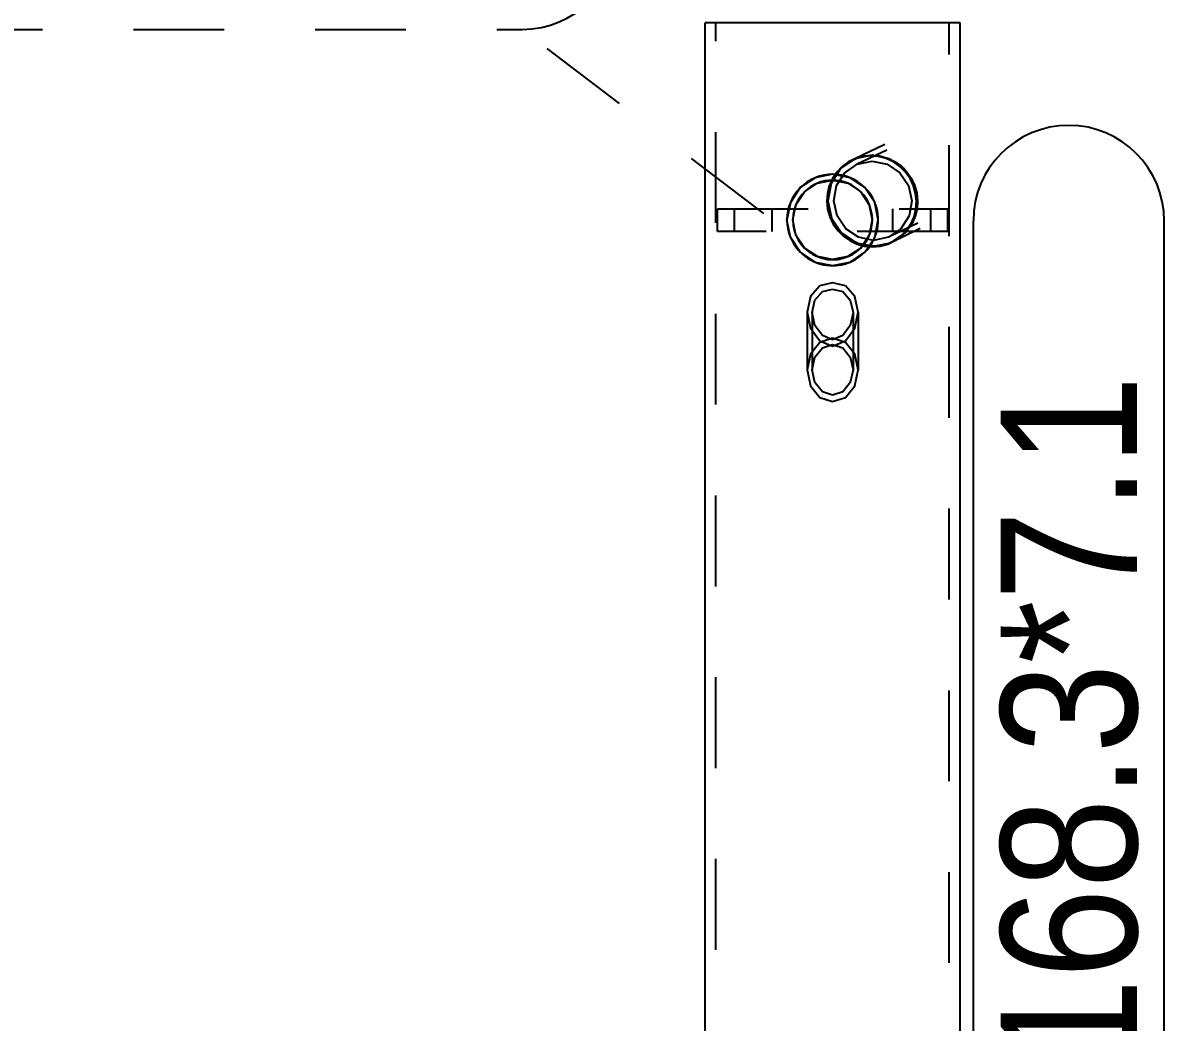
# Model space of a CAD drawing. Header units: millimetres. Extents: x 150000 to 150841, y 150000 to 150594.
# Drawn here: x 150095.5 to 150120.62, y 150481.08 to 150503.07 of the extents above; entities that cross this region are included whole.
import ezdxf

# ---------------------------------------------------------------- set-up
doc = ezdxf.new("R2010")
doc.units = ezdxf.units.MM
doc.linetypes.add('XKITLINE00', pattern=[0])
doc.linetypes.add('XKITLINE02', pattern=[4, 2, -2])
doc.styles.add('ARIAL', font='arial.ttf')

msp = doc.modelspace()

# ---------------------------------------------------------------- linework, layer by layer
at = {"color": 2, "linetype": 'XKITLINE00'}
for p, q in [((150110.515, 150466.671), (150110.515, 150503.075)), ((150116.123, 150503.075), (150110.515, 150503.075)), ((150116.123, 150466.328), (150116.123, 150503.075)), ((150113.038, 150497.285), (150112.832, 150497.05)), ((150113.319, 150497.351), (150113.038, 150497.285)), ((150113.6, 150497.285), (150113.319, 150497.351)), ((150113.805, 150497.05), (150113.6, 150497.285)), ((150112.832, 150497.05), (150112.757, 150496.708)), ((150113.88, 150496.708), (150113.805, 150497.05)), ((150112.757, 150496.708), (150112.757, 150495.435)), ((150113.88, 150496.708), (150113.88, 150495.435)), ((150113.038, 150496.04), (150112.832, 150495.784)), ((150113.319, 150496.134), (150113.038, 150496.04)), ((150113.6, 150496.04), (150113.319, 150496.134)), ((150113.805, 150495.784), (150113.6, 150496.04)), ((150112.832, 150495.784), (150112.757, 150495.435)), ((150112.93, 150495.714), (150113.094, 150495.919)), ((150113.094, 150495.919), (150113.319, 150495.994)), ((150113.319, 150495.994), (150113.543, 150495.919)), ((150113.543, 150495.919), (150113.708, 150495.714)), ((150113.88, 150495.435), (150113.805, 150495.784)), ((150112.87, 150495.435), (150112.93, 150495.714)), ((150113.708, 150495.714), (150113.768, 150495.435)), ((150112.757, 150495.435), (150112.832, 150495.086)), ((150112.93, 150495.156), (150112.87, 150495.435)), ((150113.768, 150495.435), (150113.708, 150495.156)), ((150113.805, 150495.086), (150113.88, 150495.435)), ((150112.832, 150495.086), (150113.038, 150494.831)), ((150113.094, 150494.952), (150112.93, 150495.156)), ((150113.708, 150495.156), (150113.543, 150494.952)), ((150113.6, 150494.831), (150113.805, 150495.086)), ((150113.038, 150494.831), (150113.319, 150494.737)), ((150113.319, 150494.877), (150113.094, 150494.952)), ((150113.543, 150494.952), (150113.319, 150494.877)), ((150113.319, 150494.737), (150113.6, 150494.831))]:
    msp.add_line(p, q, dxfattribs=at)
at = {"color": 7, "linetype": 'XKITLINE02'}
for p, q in [((150110.752, 150466.671), (150110.752, 150503.075)), ((150115.886, 150466.381), (150115.886, 150503.075)), ((150081.929, 150502.931), (150106.486, 150502.931)), ((150111.806, 150498.875), (150106.486, 150502.931)), ((150114.465, 150500.395), (150113.81, 150500.083)), ((150113.81, 150500.083), (150113.494, 150499.866)), ((150113.825, 150500.087), (150113.67, 150500.013)), ((150113.695, 150500.025), (150113.85, 150500.099)), ((150114.186, 150500.159), (150113.81, 150500.083)), ((150113.99, 150500.132), (150113.825, 150500.087)), ((150113.825, 150500.087), (150113.85, 150500.099)), ((150113.85, 150500.099), (150114.015, 150500.144)), ((150114.515, 150500.275), (150113.861, 150499.963)), ((150114.161, 150500.147), (150113.99, 150500.132)), ((150114.015, 150500.144), (150114.186, 150500.159)), ((150114.161, 150500.147), (150114.186, 150500.159)), ((150114.333, 150500.132), (150114.161, 150500.147)), ((150114.565, 150500.083), (150114.186, 150500.159)), ((150114.186, 150500.159), (150114.358, 150500.144)), ((150114.5, 150500.087), (150114.333, 150500.132)), ((150114.358, 150500.144), (150114.525, 150500.099)), ((150114.657, 150500.013), (150114.5, 150500.087)), ((150114.525, 150500.099), (150114.682, 150500.025)), ((150114.889, 150499.866), (150114.565, 150500.083)), ((150113.494, 150499.866), (150113.285, 150499.541)), ((150113.34, 150499.659), (150113.437, 150499.802)), ((150113.531, 150499.913), (150113.411, 150499.79)), ((150113.437, 150499.802), (150113.556, 150499.925)), ((150113.67, 150500.013), (150113.531, 150499.913)), ((150113.556, 150499.925), (150113.695, 150500.025)), ((150113.586, 150499.774), (150113.861, 150499.963)), ((150113.861, 150499.963), (150114.189, 150500.029)), ((150114.189, 150500.029), (150114.518, 150499.963)), ((150114.518, 150499.963), (150114.8, 150499.774)), ((150114.8, 150499.913), (150114.657, 150500.013)), ((150114.682, 150500.025), (150114.825, 150499.925)), ((150114.923, 150499.79), (150114.8, 150499.913)), ((150114.825, 150499.925), (150114.948, 150499.802)), ((150115.109, 150499.541), (150114.889, 150499.866)), ((150114.948, 150499.802), (150115.05, 150499.659)), ((150112.934, 150499.665), (150112.608, 150499.447)), ((150112.7, 150499.355), (150112.984, 150499.544)), ((150113.319, 150499.741), (150112.934, 150499.665)), ((150112.984, 150499.544), (150113.319, 150499.611)), ((150113.285, 150499.541), (150113.217, 150499.158)), ((150113.315, 150499.647), (150113.245, 150499.489)), ((150113.27, 150499.501), (150113.34, 150499.659)), ((150113.411, 150499.79), (150113.315, 150499.647)), ((150113.703, 150499.665), (150113.319, 150499.741)), ((150113.319, 150499.611), (150113.653, 150499.544)), ((150113.404, 150499.492), (150113.586, 150499.774)), ((150113.653, 150499.544), (150113.937, 150499.355)), ((150114.029, 150499.447), (150113.703, 150499.665)), ((150114.8, 150499.774), (150114.991, 150499.492)), ((150115.024, 150499.647), (150114.923, 150499.79)), ((150115.1, 150499.489), (150115.024, 150499.647)), ((150115.05, 150499.659), (150115.125, 150499.501)), ((150115.19, 150499.158), (150115.109, 150499.541)), ((150112.608, 150499.447), (150112.39, 150499.121)), ((150112.511, 150499.071), (150112.7, 150499.355)), ((150113.204, 150499.32), (150113.192, 150499.146)), ((150113.245, 150499.489), (150113.204, 150499.32)), ((150113.217, 150499.158), (150113.229, 150499.332)), ((150113.229, 150499.332), (150113.27, 150499.501)), ((150113.345, 150499.158), (150113.404, 150499.492)), ((150113.937, 150499.355), (150114.127, 150499.071)), ((150114.247, 150499.121), (150114.029, 150499.447)), ((150114.991, 150499.492), (150115.062, 150499.158)), ((150115.147, 150499.32), (150115.1, 150499.489)), ((150115.125, 150499.501), (150115.172, 150499.332)), ((150115.165, 150499.146), (150115.147, 150499.32)), ((150115.172, 150499.332), (150115.19, 150499.158)), ((150112.39, 150499.121), (150112.314, 150498.736)), ((150112.444, 150498.736), (150112.511, 150499.071)), ((150113.192, 150499.146), (150113.217, 150499.158)), ((150113.192, 150499.146), (150113.209, 150498.973)), ((150113.217, 150499.158), (150113.298, 150498.775)), ((150113.235, 150498.985), (150113.217, 150499.158)), ((150113.416, 150498.825), (150113.345, 150499.158)), ((150114.127, 150499.071), (150114.193, 150498.736)), ((150114.324, 150498.736), (150114.247, 150499.121)), ((150115.062, 150499.158), (150115.003, 150498.825)), ((150115.122, 150498.775), (150115.19, 150499.158)), ((150115.153, 150498.973), (150115.165, 150499.146)), ((150115.165, 150499.146), (150115.19, 150499.158)), ((150115.19, 150499.158), (150115.178, 150498.985)), ((150110.782, 150498.484), (150110.782, 150498.984)), ((150110.782, 150498.984), (150115.856, 150498.984)), ((150111.157, 150498.484), (150111.157, 150498.984)), ((150111.99, 150498.484), (150111.99, 150498.984)), ((150113.209, 150498.973), (150113.257, 150498.804)), ((150113.282, 150498.816), (150113.235, 150498.985)), ((150113.257, 150498.804), (150113.332, 150498.646)), ((150113.357, 150498.658), (150113.282, 150498.816)), ((150113.607, 150498.542), (150113.416, 150498.825)), ((150114.648, 150498.484), (150114.648, 150498.984)), ((150115.003, 150498.825), (150114.821, 150498.542)), ((150115.042, 150498.646), (150115.112, 150498.804)), ((150115.137, 150498.816), (150115.067, 150498.658)), ((150115.112, 150498.804), (150115.153, 150498.973)), ((150115.178, 150498.985), (150115.137, 150498.816)), ((150115.481, 150498.484), (150115.481, 150498.984)), ((150115.856, 150498.484), (150115.856, 150498.984)), ((150112.39, 150498.352), (150112.314, 150498.736)), ((150112.511, 150498.402), (150112.444, 150498.736)), ((150113.298, 150498.775), (150113.518, 150498.451)), ((150113.332, 150498.646), (150113.433, 150498.503)), ((150113.459, 150498.515), (150113.357, 150498.658)), ((150113.889, 150498.354), (150113.607, 150498.542)), ((150114.193, 150498.736), (150114.127, 150498.402)), ((150114.247, 150498.352), (150114.324, 150498.736)), ((150115.197, 150498.664), (150114.546, 150498.354)), ((150114.821, 150498.542), (150114.546, 150498.354)), ((150115.248, 150498.544), (150114.597, 150498.234)), ((150114.913, 150498.451), (150115.122, 150498.775)), ((150114.945, 150498.503), (150115.042, 150498.646)), ((150115.067, 150498.658), (150114.97, 150498.515)), ((150115.856, 150498.484), (150110.782, 150498.484)), ((150112.39, 150498.352), (150112.608, 150498.026)), ((150112.7, 150498.118), (150112.511, 150498.402)), ((150113.433, 150498.503), (150113.557, 150498.38)), ((150113.582, 150498.392), (150113.459, 150498.515)), ((150113.518, 150498.451), (150113.842, 150498.234)), ((150113.557, 150498.38), (150113.7, 150498.28)), ((150113.725, 150498.292), (150113.582, 150498.392)), ((150113.882, 150498.218), (150113.725, 150498.292)), ((150114.218, 150498.287), (150113.889, 150498.354)), ((150114.127, 150498.402), (150113.937, 150498.118)), ((150114.029, 150498.026), (150114.247, 150498.352)), ((150114.546, 150498.354), (150114.218, 150498.287)), ((150114.712, 150498.292), (150114.557, 150498.218)), ((150114.597, 150498.234), (150114.913, 150498.451)), ((150114.687, 150498.28), (150114.826, 150498.38)), ((150114.687, 150498.28), (150114.712, 150498.292)), ((150114.851, 150498.392), (150114.712, 150498.292)), ((150114.826, 150498.38), (150114.945, 150498.503)), ((150114.97, 150498.515), (150114.851, 150498.392)), ((150112.984, 150497.928), (150112.7, 150498.118)), ((150113.937, 150498.118), (150113.653, 150497.928)), ((150113.7, 150498.28), (150113.857, 150498.206)), ((150113.842, 150498.234), (150114.221, 150498.157)), ((150113.857, 150498.206), (150114.024, 150498.161)), ((150114.049, 150498.173), (150113.882, 150498.218)), ((150114.024, 150498.161), (150114.195, 150498.145)), ((150114.221, 150498.157), (150114.049, 150498.173)), ((150114.195, 150498.145), (150114.367, 150498.161)), ((150114.195, 150498.145), (150114.221, 150498.157)), ((150114.221, 150498.157), (150114.597, 150498.234)), ((150114.392, 150498.173), (150114.221, 150498.157)), ((150114.367, 150498.161), (150114.532, 150498.206)), ((150114.557, 150498.218), (150114.392, 150498.173)), ((150114.532, 150498.206), (150114.687, 150498.28)), ((150112.608, 150498.026), (150112.934, 150497.808)), ((150112.934, 150497.808), (150113.319, 150497.731)), ((150113.319, 150497.862), (150112.984, 150497.928)), ((150113.653, 150497.928), (150113.319, 150497.862)), ((150113.319, 150497.731), (150113.703, 150497.808)), ((150113.703, 150497.808), (150114.029, 150498.026)), ((150112.93, 150496.97), (150113.094, 150497.158)), ((150113.094, 150497.158), (150113.319, 150497.211)), ((150113.319, 150497.211), (150113.543, 150497.158)), ((150113.543, 150497.158), (150113.708, 150496.97)), ((150112.87, 150496.697), (150112.93, 150496.97)), ((150113.708, 150496.97), (150113.768, 150496.697)), ((150112.757, 150496.708), (150112.832, 150496.351)), ((150112.93, 150496.412), (150112.87, 150496.697)), ((150112.87, 150496.697), (150112.87, 150495.435)), ((150113.768, 150496.697), (150113.708, 150496.412)), ((150113.768, 150496.697), (150113.768, 150495.435)), ((150113.805, 150496.351), (150113.88, 150496.708)), ((150112.832, 150496.351), (150113.038, 150496.076)), ((150113.094, 150496.192), (150112.93, 150496.412)), ((150113.708, 150496.412), (150113.543, 150496.192)), ((150113.6, 150496.076), (150113.805, 150496.351)), ((150113.038, 150496.076), (150113.319, 150495.955)), ((150113.319, 150496.095), (150113.094, 150496.192)), ((150113.543, 150496.192), (150113.319, 150496.095)), ((150113.319, 150495.955), (150113.6, 150496.076))]:
    msp.add_line(p, q, dxfattribs=at)
at = {"color": 7, "linetype": 'XKITLINE00'}
for p, q in [((150116.417, 150471.939), (150116.417, 150498.717)), ((150120.617, 150471.939), (150120.617, 150498.717))]:
    msp.add_line(p, q, dxfattribs=at)
at = {"color": 7, "linetype": 'XKITLINE02'}
msp.add_arc((150106.486, 150505.031), 2.1, 270, 90, dxfattribs=at)
at = {"color": 7, "linetype": 'XKITLINE00'}
msp.add_arc((150118.517, 150498.717), 2.1, 0, 180, dxfattribs=at)
at = {"color": 2, "linetype": 'XKITLINE00'}
for radius, start, end in [(1.005, 22.5, 202.5), (0.875, 337.5, 157.5), (1.005, 202.5, 22.5), (0.875, 157.5, 337.5)]:
    msp.add_arc((150113.319, 150498.736), radius, start, end, dxfattribs=at)

# ---------------------------------------------------------------- texts
at = {"color": 3, "style": 'ARIAL', "width": 0.85}
msp.add_text('CHS168.3*7.1', height=3, rotation=90.0002, dxfattribs=at).set_placement((150120.017, 150472.539))

doc.saveas('drawing.dxf')
